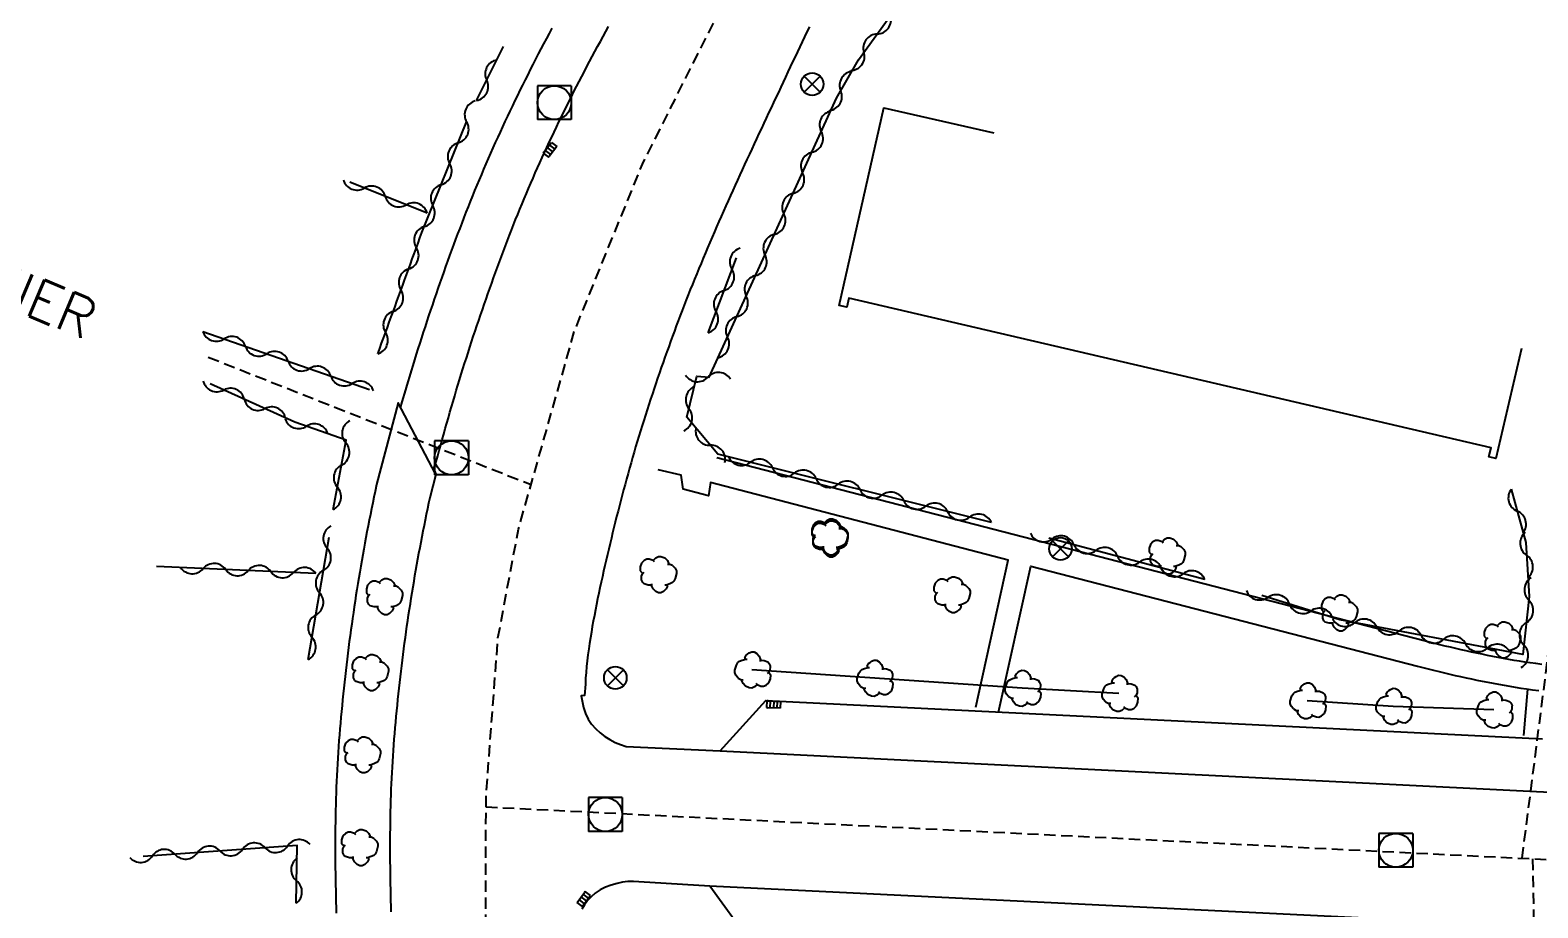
# Model space of a CAD drawing. Header units: millimetres. Extents: x 79000 to 80002, y 144000 to 145000.
# Drawn here: x 79216.1 to 79282.9, y 144743.2 to 144782 of the extents above; entities that cross this region are included whole.
import ezdxf
from ezdxf.enums import TextEntityAlignment as Align

# ---------------------------------------------------------------- set-up
doc = ezdxf.new("R2010")
doc.units = ezdxf.units.MM
doc.linetypes.add('DASHED', pattern=[0.75, 0.5, -0.25])
doc.layers.get('0').update_dxf_attribs({"linetype": 'CONTINUOUS'})
for name, color, linetype in [('W0001', 6, 'DASHED'), ('W0008', 7, 'CONTINUOUS'), ('W0100', 7, 'CONTINUOUS'), ('W0300', 7, 'CONTINUOUS'), ('W0302', 3, 'CONTINUOUS'), ('W0310', 3, 'CONTINUOUS'), ('W0400', 7, 'CONTINUOUS'), ('W0420', 7, 'CONTINUOUS'), ('W0469', 7, 'CONTINUOUS'), ('W0989', 7, 'CONTINUOUS')]:
    doc.layers.add(name, color=color, linetype=linetype)
doc.styles.get("Standard").update_dxf_attribs({"font": 'romans.shx', "width": 0.85})

# ---------------------------------------------------------------- blocks, each defined once
blk = doc.blocks.new('T300')
for p, q in [((-0.571, 0.686), (-0.686, 0.629)), ((-0.457, 0.686), (-0.571, 0.686)), ((-0.286, 0.629), (-0.457, 0.686)), ((-0.286, 0.629), (-0.171, 0.743)), ((-0.171, 0.743), (-0.057, 0.8)), ((-0.057, 0.8), (0.057, 0.8)), ((0.057, 0.8), (0.229, 0.743)), ((0.229, 0.743), (0.343, 0.629)), ((-0.8, 0.514), (-0.857, 0.343)), ((-0.857, 0.343), (-0.857, 0.171)), ((-0.857, 0.171), (-0.743, 0.057)), ((-0.686, 0.629), (-0.8, 0.514)), ((-0.8, -0.057), (-0.743, 0.057)), ((-0.743, 0.057), (-0.686, 0.114)), ((-0.229, 0.571), (-0.286, 0.629)), ((0.343, 0.629), (0.4, 0.514)), ((0.457, 0.457), (0.343, 0.457)), ((0.4, 0.514), (0.4, 0.457)), ((0.571, 0.4), (0.457, 0.457)), ((0.571, 0.4), (0.686, 0.286)), ((0.686, 0.286), (0.743, 0.171)), ((0.743, 0.057), (0.686, -0.171)), ((0.743, 0.171), (0.743, 0.057)), ((-0.8, -0.171), (-0.8, -0.057)), ((-0.8, -0.229), (-0.8, -0.171)), ((-0.743, -0.343), (-0.8, -0.229)), ((-0.686, -0.4), (-0.743, -0.343)), ((-0.514, -0.457), (-0.686, -0.4)), ((-0.4, -0.457), (-0.514, -0.457)), ((-0.4, -0.457), (-0.343, -0.457)), ((-0.343, -0.457), (-0.343, -0.4)), ((-0.343, -0.514), (-0.343, -0.457)), ((-0.286, -0.629), (-0.343, -0.514)), ((-0.171, -0.743), (-0.286, -0.629)), ((0.286, -0.457), (0.229, -0.457)), ((0.286, -0.629), (0.229, -0.686)), ((0.457, -0.4), (0.286, -0.457)), ((0.343, -0.514), (0.286, -0.629)), ((0.343, -0.514), (0.343, -0.457)), ((0.571, -0.343), (0.457, -0.4)), ((0.629, -0.286), (0.571, -0.343)), ((0.686, -0.171), (0.629, -0.286)), ((-0.057, -0.8), (-0.171, -0.743)), ((0.057, -0.8), (-0.057, -0.8)), ((0.171, -0.743), (0.057, -0.8)), ((0.229, -0.686), (0.171, -0.743))]:
    blk.add_line(p, q)
blk = doc.blocks.new('T400')
for p, q in [((-0.15, 0.3), (0.15, 0.3)), ((-0.15, -0.25), (-0.15, 0.3)), ((-0.15, 0.15), (0.15, 0.15)), ((-0.15, 0), (0.15, 0)), ((0.15, 0.3), (0.15, -0.25)), ((-0.15, -0.15), (0.15, -0.15)), ((-0.15, -0.25), (-0.15, -0.3)), ((-0.15, -0.3), (0.15, -0.3)), ((0.15, -0.3), (0.15, -0.25))]:
    blk.add_line(p, q)
blk = doc.blocks.new('T420')
for p, q in [((0.75, 0.75), (-0.75, 0.75)), ((-0.75, 0.75), (-0.75, -0.75)), ((0.75, 0.75), (0.75, -0.75)), ((0.75, -0.75), (-0.75, -0.75))]:
    blk.add_line(p, q)
blk.add_ellipse((0, 0), major_axis=(-0.53, 0.53), ratio=1, start_param=3.926991, end_param=10.210176)
blk = doc.blocks.new('t310o')
at = {"color": 0, "linetype": 'Continuous'}
for centre, start, end in [((-0.5, 0.375), 216.8699, 323.1304), ((0.5, -0.375), 36.8699, 143.1303)]:
    blk.add_arc(centre, 0.625, start, end, dxfattribs=at)
blk = doc.blocks.new('T469')
at = {"color": 0, "linetype": 'Continuous', "flags": 128}
for points in [[(-0.354, 0.354), (0.354, -0.354)], [(-0.354, -0.354), (0.354, 0.354)]]:
    blk.add_lwpolyline(points, dxfattribs=at)
at = {"color": 0, "linetype": 'Continuous'}
blk.add_circle((0, 0), 0.5, dxfattribs=at)

msp = doc.modelspace()

# ---------------------------------------------------------------- linework, layer by layer
at = {"layer": 'W0001', "flags": 128}
for points in [[(79332.553, 144666.84), (79302.423, 144670.695), (79297.67, 144671.223), (79292.637, 144672.109), (79288.867, 144673.076), (79284.94, 144674.267), (79281.654, 144675.465), (79277.13, 144677.443), (79273.363, 144679.483), (79268.931, 144682.324), (79264.323, 144685.586), (79261.352, 144687.924), (79259.1, 144689.882), (79256.873, 144691.993), (79254.137, 144694.819), (79251.93, 144697.771), (79250.835, 144699.287), (79249.492, 144701.207), (79247.089, 144705.629), (79245.503, 144708.744), (79244.308, 144711.271), (79243.287, 144713.6), (79241.867, 144717.021), (79240.58, 144720.395), (79239.5, 144723.528), (79238.716, 144726.04), (79237.774, 144729.691), (79237.097, 144734.036), (79236.596, 144737.914), (79236.285, 144741.602), (79236.309, 144748.151), (79236.834, 144755.128), (79237.743, 144759.946), (79240.226, 144768.725), (79243.233, 144776.109), (79246.729, 144783.05), (79250.168, 144788.943), (79255.44, 144795.677), (79261.072, 144800.673), (79265.382, 144803.61), (79268.799, 144805.676), (79272.997, 144807.927), (79278.291, 144810.455), (79283.178, 144812.416), (79286.986, 144813.673), (79289.955, 144814.494), (79293.56, 144815.35), (79296.287, 144815.881), (79300.042, 144816.461), (79303.15, 144816.835), (79310.091, 144817.555)], [(79224.007, 144767.557), (79238.3, 144761.915)], [(79282.188, 144745.37), (79283.472, 144755.381), (79283.705, 144762.116)], [(79236.307, 144747.645), (79316.709, 144743.658), (79322.902, 144745.825), (79334.917, 144749.92)], [(79282.653, 144745.347), (79282.857, 144732.777)]]:
    msp.add_lwpolyline(points, dxfattribs=at)
at = {"layer": 'W0008', "flags": 128}
for points in [[(79232.109, 144743.006), (79232.102, 144743.252), (79232.096, 144743.499), (79232.09, 144743.745), (79232.085, 144743.992), (79232.08, 144744.238), (79232.076, 144744.484), (79232.072, 144744.731), (79232.07, 144744.977), (79232.067, 144745.223), (79232.066, 144745.469), (79232.065, 144745.716), (79232.065, 144745.962), (79232.066, 144746.208), (79232.067, 144746.454), (79232.069, 144746.701), (79232.073, 144746.947), (79232.077, 144747.193), (79232.082, 144747.439), (79232.088, 144747.685), (79232.094, 144747.932), (79232.102, 144748.178), (79232.111, 144748.424), (79232.121, 144748.67), (79232.132, 144748.916), (79232.144, 144749.162), (79232.158, 144749.408), (79232.172, 144749.654), (79232.188, 144749.9), (79232.205, 144750.146), (79232.223, 144750.392), (79232.243, 144750.638), (79232.264, 144750.889), (79232.285, 144751.141), (79232.308, 144751.392), (79232.331, 144751.643), (79232.355, 144751.894), (79232.38, 144752.145), (79232.405, 144752.396), (79232.432, 144752.646), (79232.459, 144752.897), (79232.486, 144753.147), (79232.515, 144753.398), (79232.544, 144753.648), (79232.574, 144753.898), (79232.605, 144754.148), (79232.637, 144754.398), (79232.669, 144754.648), (79232.702, 144754.897), (79232.736, 144755.147), (79232.771, 144755.396), (79232.806, 144755.645), (79232.843, 144755.895), (79232.879, 144756.144), (79232.917, 144756.393), (79232.956, 144756.641), (79232.995, 144756.89), (79233.035, 144757.139), (79233.076, 144757.387), (79233.117, 144757.636), (79233.159, 144757.884), (79233.202, 144758.132), (79233.246, 144758.38), (79233.291, 144758.628), (79233.336, 144758.876), (79233.382, 144759.124), (79233.429, 144759.371), (79233.476, 144759.619), (79233.525, 144759.866), (79233.574, 144760.113), (79233.624, 144760.361), (79233.674, 144760.608), (79233.726, 144760.855), (79233.778, 144761.101), (79233.831, 144761.348), (79234.102, 144762.377), (79233.992, 144762.63), (79234.104, 144762.943), (79234.168, 144763.186), (79234.233, 144763.428), (79234.299, 144763.67), (79234.365, 144763.912), (79234.432, 144764.154), (79234.5, 144764.395), (79234.568, 144764.637), (79234.637, 144764.878), (79234.706, 144765.119), (79234.776, 144765.359), (79234.847, 144765.6), (79234.918, 144765.84), (79234.99, 144766.08), (79235.062, 144766.32), (79235.135, 144766.56), (79235.209, 144766.799), (79235.283, 144767.038), (79235.358, 144767.278), (79235.434, 144767.516), (79235.51, 144767.755), (79235.587, 144767.994), (79235.665, 144768.232), (79235.743, 144768.47), (79235.821, 144768.708), (79235.901, 144768.945), (79235.981, 144769.183), (79236.061, 144769.42), (79236.143, 144769.657), (79236.224, 144769.894), (79236.307, 144770.131), (79236.39, 144770.367), (79236.474, 144770.604), (79236.558, 144770.84), (79236.643, 144771.076), (79236.728, 144771.311), (79236.814, 144771.547), (79236.901, 144771.782), (79236.989, 144772.017), (79237.077, 144772.252), (79237.165, 144772.487), (79237.255, 144772.721), (79237.344, 144772.954), (79237.434, 144773.186), (79237.526, 144773.418), (79237.618, 144773.649), (79237.711, 144773.88), (79237.805, 144774.11), (79237.9, 144774.341), (79237.996, 144774.57), (79238.093, 144774.8), (79238.191, 144775.029), (79238.289, 144775.257), (79238.388, 144775.485), (79238.489, 144775.713), (79238.59, 144775.941), (79238.691, 144776.168), (79238.794, 144776.394), (79238.898, 144776.621), (79239.002, 144776.847), (79239.107, 144777.072), (79239.213, 144777.298), (79239.319, 144777.523), (79239.427, 144777.747), (79239.535, 144777.972), (79239.643, 144778.196), (79239.753, 144778.419), (79239.863, 144778.643), (79239.974, 144778.866), (79240.086, 144779.088), (79240.199, 144779.313), (79240.313, 144779.537), (79240.428, 144779.76), (79240.543, 144779.984), (79240.659, 144780.207), (79240.775, 144780.429), (79240.893, 144780.651), (79241.01, 144780.873), (79241.129, 144781.095), (79241.248, 144781.316), (79241.368, 144781.537), (79241.488, 144781.757), (79241.609, 144781.977), (79241.73, 144782.197)], [(79239.219, 144782.119), (79239.098, 144781.892), (79238.977, 144781.665), (79238.857, 144781.437), (79238.738, 144781.209), (79238.619, 144780.981), (79238.501, 144780.752), (79238.383, 144780.522), (79238.266, 144780.292), (79238.15, 144780.062), (79238.035, 144779.834), (79237.921, 144779.605), (79237.808, 144779.375), (79237.696, 144779.146), (79237.584, 144778.915), (79237.473, 144778.685), (79237.362, 144778.454), (79237.253, 144778.222), (79237.144, 144777.99), (79237.036, 144777.758), (79236.928, 144777.525), (79236.822, 144777.292), (79236.716, 144777.058), (79236.611, 144776.824), (79236.506, 144776.589), (79236.403, 144776.354), (79236.301, 144776.118), (79236.199, 144775.882), (79236.098, 144775.646), (79235.998, 144775.409), (79235.899, 144775.171), (79235.801, 144774.933), (79235.703, 144774.695), (79235.607, 144774.456), (79235.511, 144774.216), (79235.417, 144773.976), (79235.323, 144773.736), (79235.231, 144773.496), (79235.139, 144773.255), (79235.048, 144773.015), (79234.958, 144772.775), (79234.869, 144772.535), (79234.78, 144772.294), (79234.692, 144772.053), (79234.605, 144771.812), (79234.518, 144771.571), (79234.432, 144771.33), (79234.346, 144771.088), (79234.261, 144770.846), (79234.177, 144770.604), (79234.093, 144770.362), (79234.01, 144770.12), (79233.928, 144769.877), (79233.846, 144769.634), (79233.765, 144769.391), (79233.684, 144769.148), (79233.605, 144768.905), (79233.525, 144768.661), (79233.447, 144768.417), (79233.369, 144768.173), (79233.292, 144767.929), (79233.215, 144767.684), (79233.139, 144767.44), (79233.063, 144767.195), (79232.989, 144766.95), (79232.914, 144766.704), (79232.841, 144766.459), (79232.768, 144766.213), (79232.696, 144765.967), (79232.624, 144765.721), (79232.553, 144765.475), (79232.515, 144765.341)], [(79250.624, 144782.188), (79250.518, 144781.966), (79250.412, 144781.744), (79250.306, 144781.521), (79250.2, 144781.299), (79250.095, 144781.076), (79249.989, 144780.853), (79249.884, 144780.63), (79249.779, 144780.407), (79249.674, 144780.185), (79249.57, 144779.962), (79249.465, 144779.739), (79249.357, 144779.511), (79249.25, 144779.283), (79249.143, 144779.055), (79249.036, 144778.827), (79248.928, 144778.599), (79248.821, 144778.371), (79248.714, 144778.143), (79248.607, 144777.915), (79248.5, 144777.687), (79248.393, 144777.459), (79248.287, 144777.23), (79248.18, 144777.002), (79248.074, 144776.773), (79247.968, 144776.545), (79247.862, 144776.316), (79247.757, 144776.088), (79247.652, 144775.859), (79247.547, 144775.63), (79247.442, 144775.401), (79247.338, 144775.171), (79247.234, 144774.942), (79247.13, 144774.712), (79247.027, 144774.483), (79246.924, 144774.253), (79246.822, 144774.022), (79246.72, 144773.792), (79246.618, 144773.561), (79246.517, 144773.331), (79246.417, 144773.1), (79246.317, 144772.868), (79246.217, 144772.637), (79246.119, 144772.405), (79246.02, 144772.173), (79245.923, 144771.941), (79245.826, 144771.708), (79245.729, 144771.476), (79245.634, 144771.242), (79245.539, 144771.009), (79245.444, 144770.775), (79245.353, 144770.547), (79245.262, 144770.318), (79245.173, 144770.089), (79245.083, 144769.86), (79244.995, 144769.631), (79244.907, 144769.402), (79244.82, 144769.172), (79244.733, 144768.942), (79244.647, 144768.712), (79244.562, 144768.481), (79244.478, 144768.25), (79244.394, 144768.019), (79244.311, 144767.788), (79244.229, 144767.557), (79244.147, 144767.325), (79244.066, 144767.093), (79243.985, 144766.861), (79243.906, 144766.628), (79243.827, 144766.396), (79243.748, 144766.163), (79243.671, 144765.93), (79243.594, 144765.696), (79243.517, 144765.463), (79243.441, 144765.229), (79243.366, 144764.995), (79243.292, 144764.76), (79243.218, 144764.526), (79243.145, 144764.291), (79243.073, 144764.055), (79243.002, 144763.819), (79242.932, 144763.583), (79242.862, 144763.347), (79242.793, 144763.111), (79242.726, 144762.874), (79242.659, 144762.637), (79242.593, 144762.4), (79242.527, 144762.163), (79242.463, 144761.925), (79242.399, 144761.687), (79242.336, 144761.45), (79242.273, 144761.211), (79242.212, 144760.973), (79242.151, 144760.735), (79242.09, 144760.496), (79242.03, 144760.257), (79241.971, 144760.018), (79241.913, 144759.779), (79241.855, 144759.539), (79241.798, 144759.3), (79241.741, 144759.06), (79241.684, 144758.816), (79241.627, 144758.572), (79241.571, 144758.327), (79241.515, 144758.083), (79241.46, 144757.838), (79241.406, 144757.593), (79241.352, 144757.349), (79241.3, 144757.103), (79241.249, 144756.858), (79241.199, 144756.612), (79241.15, 144756.366), (79241.103, 144756.12), (79241.057, 144755.874), (79241.012, 144755.627), (79240.969, 144755.38), (79240.928, 144755.133), (79240.889, 144754.885), (79240.851, 144754.637), (79240.815, 144754.378), (79240.784, 144754.119), (79240.757, 144753.859), (79240.735, 144753.599), (79240.718, 144753.339), (79240.705, 144753.078), (79240.672, 144752.572), (79240.526, 144752.556), (79240.619, 144752.04), (79240.708, 144751.777), (79240.828, 144751.534), (79240.98, 144751.308), (79241.163, 144751.101), (79241.359, 144750.921), (79241.567, 144750.762), (79241.786, 144750.622), (79242.017, 144750.503), (79242.259, 144750.404), (79242.513, 144750.325), (79246.669, 144750.128), (79248.692, 144752.354), (79283.096, 144750.655)], [(79234.071, 144762.389), (79232.414, 144765.532), (79231.459, 144761.915), (79231.394, 144761.609), (79231.34, 144761.355), (79231.287, 144761.101), (79231.235, 144760.846), (79231.184, 144760.592), (79231.133, 144760.337), (79231.083, 144760.083), (79231.034, 144759.828), (79230.986, 144759.573), (79230.939, 144759.318), (79230.892, 144759.063), (79230.846, 144758.808), (79230.801, 144758.552), (79230.757, 144758.297), (79230.713, 144758.041), (79230.671, 144757.785), (79230.629, 144757.529), (79230.588, 144757.273), (79230.547, 144757.017), (79230.508, 144756.761), (79230.469, 144756.505), (79230.431, 144756.248), (79230.394, 144755.992), (79230.357, 144755.735), (79230.321, 144755.478), (79230.287, 144755.222), (79230.252, 144754.965), (79230.219, 144754.707), (79230.187, 144754.45), (79230.155, 144754.193), (79230.124, 144753.935), (79230.094, 144753.678), (79230.064, 144753.42), (79230.036, 144753.162), (79230.008, 144752.904), (79229.981, 144752.646), (79229.954, 144752.388), (79229.929, 144752.13), (79229.904, 144751.871), (79229.88, 144751.613), (79229.857, 144751.354), (79229.835, 144751.096), (79229.813, 144750.835), (79229.793, 144750.578), (79229.774, 144750.32), (79229.756, 144750.061), (79229.739, 144749.803), (79229.724, 144749.546), (79229.71, 144749.288), (79229.698, 144749.031), (79229.686, 144748.774), (79229.676, 144748.517), (79229.666, 144748.261), (79229.658, 144748.005), (79229.651, 144747.749), (79229.645, 144747.493), (79229.64, 144747.238), (79229.635, 144746.983), (79229.632, 144746.728), (79229.63, 144746.473), (79229.628, 144746.219), (79229.627, 144745.965), (79229.627, 144745.711), (79229.628, 144745.458), (79229.63, 144745.205), (79229.632, 144744.952), (79229.635, 144744.699), (79229.639, 144744.446), (79229.643, 144744.194), (79229.648, 144743.942), (79229.653, 144743.691), (79229.659, 144743.44), (79229.665, 144743.189), (79229.672, 144742.938)], [(79283.057, 144753.956), (79282.799, 144753.988), (79282.541, 144754.022), (79282.304, 144754.056), (79282.067, 144754.093), (79281.831, 144754.132), (79281.594, 144754.173), (79281.359, 144754.216), (79281.123, 144754.26), (79280.888, 144754.306), (79280.653, 144754.353), (79280.418, 144754.401), (79280.183, 144754.449), (79279.949, 144754.5), (79279.715, 144754.551), (79279.481, 144754.603), (79279.248, 144754.657), (79279.015, 144754.711), (79278.782, 144754.767), (79278.55, 144754.824), (79278.317, 144754.882), (79278.085, 144754.942), (79277.854, 144755.002), (79246.532, 144763.094)], [(79257.997, 144752.067), (79259.425, 144758.563), (79246.253, 144762.014), (79246.154, 144761.421), (79245.037, 144761.711), (79244.948, 144762.337), (79243.932, 144762.565)], [(79259.007, 144751.845), (79260.427, 144758.304), (79277.561, 144753.877), (79277.795, 144753.816), (79278.033, 144753.756), (79278.27, 144753.696), (79278.508, 144753.638), (79278.747, 144753.581), (79278.986, 144753.525), (79279.224, 144753.47), (79279.464, 144753.416), (79279.703, 144753.364), (79279.943, 144753.312), (79280.183, 144753.262), (79280.423, 144753.213), (79280.663, 144753.165), (79280.905, 144753.119), (79281.148, 144753.073), (79281.392, 144753.029), (79281.637, 144752.986), (79281.884, 144752.946), (79282.131, 144752.907), (79282.381, 144752.871), (79282.652, 144752.835), (79282.924, 144752.802)], [(79282.426, 144752.86), (79282.246, 144750.812)], [(79246.669, 144750.128), (79292.604, 144747.837)], [(79247.973, 144741.713), (79246.222, 144744.138), (79243.076, 144744.324), (79242.832, 144744.34), (79242.589, 144744.335), (79242.347, 144744.308), (79242.107, 144744.259), (79241.849, 144744.187), (79241.599, 144744.097), (79241.361, 144743.979), (79241.138, 144743.827), (79240.962, 144743.67), (79240.806, 144743.499), (79240.669, 144743.313), (79240.551, 144743.113)], [(79315.131, 144740.769), (79246.222, 144744.138)]]:
    msp.add_lwpolyline(points, dxfattribs=at)
at = {"layer": 'W0100', "flags": 128}
msp.add_lwpolyline([(79282.163, 144767.944), (79281.029, 144763.075), (79280.72, 144763.143), (79280.815, 144763.549), (79252.372, 144770.173), (79252.279, 144769.773), (79251.946, 144769.845), (79253.923, 144778.592), (79258.8, 144777.49)], dxfattribs=at)
at = {"layer": 'W0302', "flags": 128}
for points in [[(79264.335, 144752.67), (79260.043, 144752.897), (79248.072, 144753.71)], [(79280.932, 144751.938), (79276.476, 144752.094), (79272.666, 144752.342)]]:
    msp.add_lwpolyline(points, dxfattribs=at)
at = {"layer": 'W0310', "flags": 128}
for points in [[(79258.687, 144760.23), (79246.572, 144763.264), (79245.205, 144764.895), (79245.634, 144766.722), (79246.189, 144766.672), (79251.833, 144779.027), (79252.796, 144780.721), (79255.772, 144784.833)], [(79235.89, 144778.924), (79237.075, 144781.313)], [(79231.515, 144767.704), (79231.599, 144767.937), (79231.684, 144768.171), (79231.769, 144768.404), (79231.854, 144768.638), (79231.939, 144768.871), (79232.023, 144769.104), (79232.108, 144769.338), (79232.193, 144769.571), (79232.278, 144769.805), (79232.363, 144770.038), (79232.447, 144770.272), (79232.532, 144770.505), (79232.617, 144770.739), (79232.702, 144770.972), (79232.787, 144771.205), (79232.871, 144771.439), (79232.956, 144771.672), (79233.041, 144771.906), (79233.126, 144772.139), (79233.211, 144772.373), (79233.295, 144772.606), (79233.38, 144772.84), (79233.465, 144773.073), (79235.461, 144778.004)], [(79233.7, 144773.929), (79230.272, 144775.302)], [(79246.137, 144768.639), (79247.392, 144771.949)], [(79223.764, 144768.694), (79231.152, 144766.119)], [(79229.537, 144760.812), (79230.119, 144763.888), (79227.834, 144764.681), (79224.084, 144766.376)], [(79281.707, 144761.707), (79282.345, 144759.351), (79282.502, 144756.963), (79282.215, 144754.392), (79274.118, 144755.923), (79270.657, 144757.009)], [(79228.43, 144754.171), (79229.352, 144759.586)], [(79268.14, 144757.712), (79261.236, 144759.55)], [(79228.773, 144757.973), (79221.711, 144758.288)], [(79227.896, 144743.376), (79227.948, 144745.942), (79221.128, 144745.447)]]:
    msp.add_lwpolyline(points, dxfattribs=at)

# ---------------------------------------------------------------- block references
at = {"layer": 'W0300'}
for p in [(79251.586, 144759.593), (79251.592, 144759.506), (79266.527, 144758.752), (79243.993, 144757.926), (79231.864, 144756.954), (79256.999, 144757.036), (79274.155, 144756.231), (79281.367, 144755.034), (79231.241, 144753.591), (79230.885, 144749.947), (79230.767, 144745.843)]:
    msp.add_blockref('T300', p, dxfattribs=at)
for p, rotation in [((79248.072, 144753.71), 176.1154705395316), ((79253.492, 144753.342), 176.1154705395316), ((79260.043, 144752.897), 176.1154705395316), ((79264.335, 144752.67), 176.9755502894655), ((79272.666, 144752.342), 176.2873153572459), ((79276.476, 144752.094), 176.2873153572459), ((79280.932, 144751.938), 177.9960088632867)]:
    msp.add_blockref('T300', p, dxfattribs=dict(at, rotation=rotation))
at = {"layer": 'W0310'}
for p, rotation in [((79254.213, 144782.679), 54.1038023537537), ((79253.04, 144781.059), 54.1038023537537), ((79236.335, 144779.819), 63.6155460426743), ((79252.013, 144779.345), 60.38162893619225), ((79235.449, 144777.974), 67.9607709450893), ((79251.154, 144777.54), 65.45166704258648), ((79234.699, 144776.12), 67.9607709450893), ((79250.323, 144775.721), 65.45166704258648), ((79230.915, 144775.044), 158.1700522818539), ((79233.948, 144774.266), 67.9607709450893), ((79232.772, 144774.3), 158.1700522818539), ((79249.492, 144773.902), 65.45166704258648), ((79233.222, 144772.403), 70.03633350236936), ((79248.661, 144772.083), 65.45166704258648), ((79247.2, 144771.444), 69.23837610691538), ((79232.539, 144770.524), 70.03633350236936), ((79247.83, 144770.263), 65.45166704258648), ((79246.491, 144769.574), 69.23837610691538), ((79231.856, 144768.644), 70.03633350466167), ((79246.999, 144768.444), 65.45166704258648), ((79224.709, 144768.365), 340.7826753164423), ((79226.597, 144767.707), 340.7826753164423), ((79228.486, 144767.049), 340.7826753164423), ((79230.374, 144766.39), 340.7826753164423), ((79246.138, 144766.676), 354.8621281375735), ((79224.689, 144766.102), 155.6808638896912), ((79245.292, 144765.267), 76.78177776102838), ((79226.512, 144765.279), 155.6808638896912), ((79228.353, 144764.501), 160.8546156518116), ((79230.095, 144763.76), 79.28440309062914), ((79246.244, 144763.655), 129.9602729740335), ((79248.017, 144762.902), 165.9412383537942), ((79229.723, 144761.795), 79.28440309062914), ((79249.957, 144762.416), 165.9412383537942), ((79251.897, 144761.93), 165.9412383537942), ((79253.837, 144761.444), 165.9412383537942), ((79281.969, 144760.742), 285.1418742344224), ((79255.777, 144760.959), 165.9412383537942), ((79257.717, 144760.473), 165.9412383537942), ((79229.269, 144759.1), 80.33900505735762), ((79261.376, 144759.513), 165.0889917277391), ((79282.382, 144758.793), 273.7701801275141), ((79263.309, 144758.999), 165.0889917277391), ((79265.241, 144758.484), 165.0889917277391), ((79223.778, 144758.196), 177.4486815655033), ((79225.776, 144758.107), 177.4486815655033), ((79227.774, 144758.018), 177.4486815655033), ((79267.174, 144757.969), 165.0889917277391), ((79228.933, 144757.128), 80.33900505735762), ((79282.484, 144756.798), 263.6157245213533), ((79270.933, 144756.923), 162.5809219278402), ((79272.841, 144756.324), 162.5809219278402), ((79228.598, 144755.156), 80.33900505735762), ((79274.768, 144755.8), 169.2909552061601), ((79276.733, 144755.429), 169.2909552061601), ((79282.262, 144754.811), 263.6157245213533), ((79278.698, 144755.057), 169.2909552061601), ((79280.663, 144754.685), 169.2909552061601), ((79221.531, 144745.476), 184.147911715331), ((79223.525, 144745.621), 184.147911715331), ((79225.52, 144745.766), 184.147911715331), ((79227.515, 144745.91), 184.147911715331), ((79227.916, 144744.376), 88.83843007313124)]:
    msp.add_blockref('t310o', p, dxfattribs=dict(at, rotation=rotation))
at = {"layer": 'W0400'}
for p, rotation in [((79239.139, 144776.737), 321.4090008601669), ((79249.037, 144752.176), 267.1721675815207), ((79240.636, 144743.57), 143.5552871414778)]:
    msp.add_blockref('T400', p, dxfattribs=dict(at, rotation=rotation))
at = {"layer": 'W0420'}
for p in [(79239.333, 144778.825), (79234.78, 144763.103), (79241.591, 144747.311), (79276.593, 144745.724)]:
    msp.add_blockref('T420', p, dxfattribs=at)
at = {"layer": 'W0469'}
for p in [(79250.752, 144779.644), (79261.741, 144759.074), (79242.033, 144753.356)]:
    msp.add_blockref('T469', p, dxfattribs=at)

# ---------------------------------------------------------------- texts
at = {"layer": 'W0989'}
msp.add_text('PIETONNIER', height=1.75, rotation=336.94403, dxfattribs=at).set_placement((79212.759, 144771.738), align=Align.MIDDLE)

doc.saveas('drawing.dxf')
